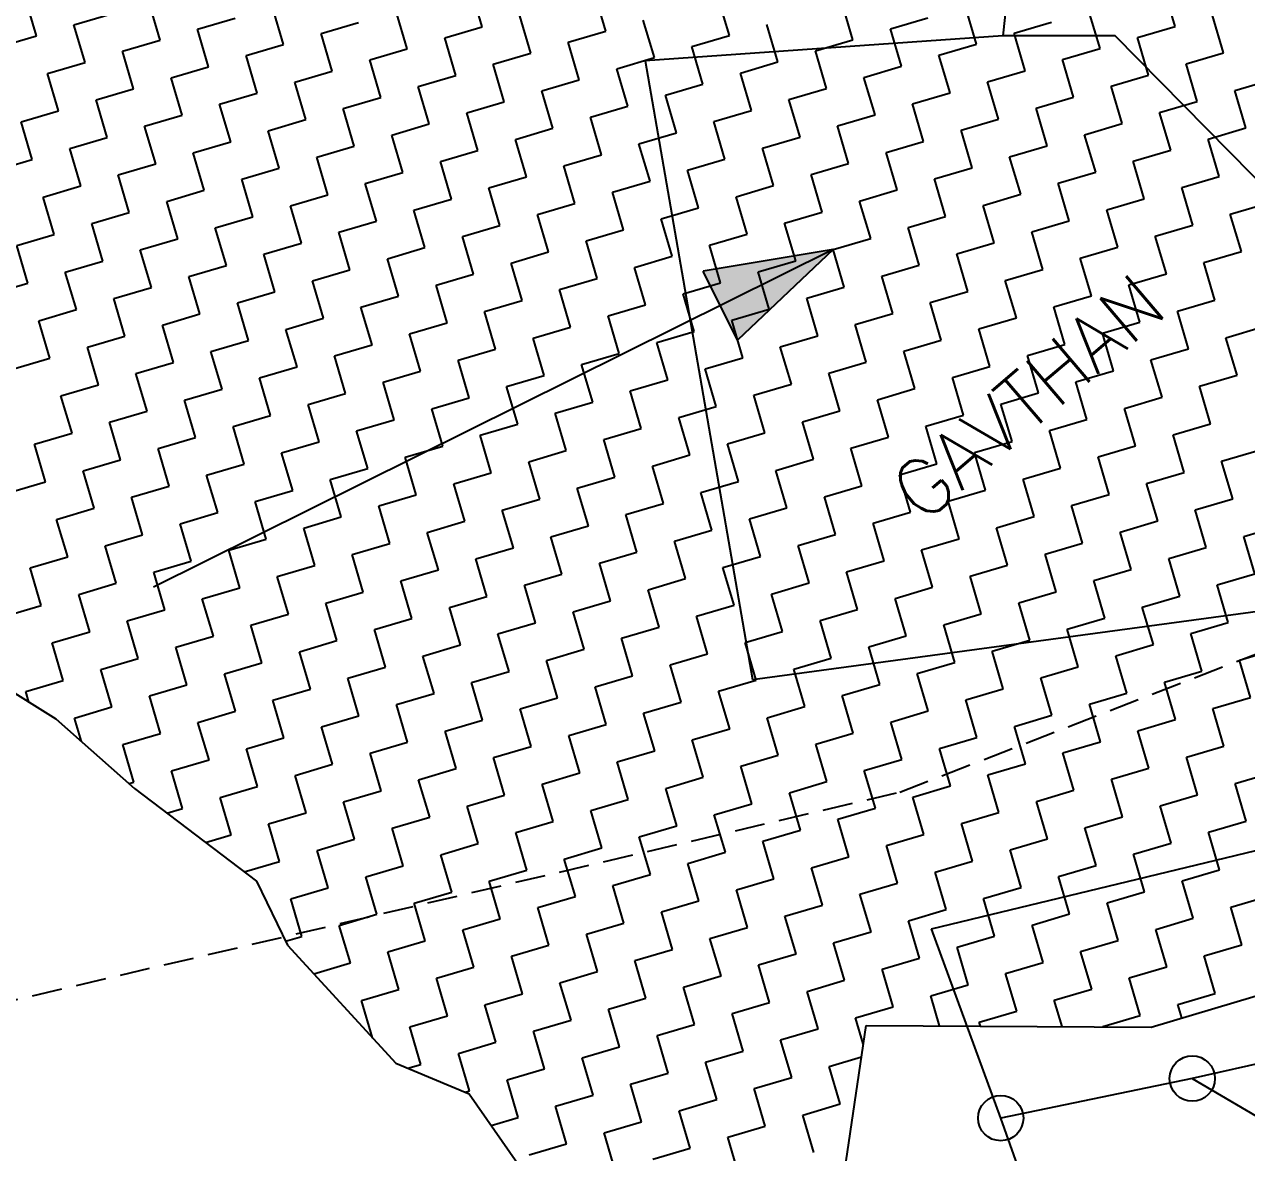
# Model space of a CAD drawing. Header units: metres. Extents: x 283645 to 285797, y 2017393 to 2020400.
# Drawn here: x 284447.7 to 284650.8, y 2018482.4 to 2018669.8 of the extents above; entities that cross this region are included whole.
import ezdxf

# ---------------------------------------------------------------- set-up
doc = ezdxf.new("R2010")
doc.units = ezdxf.units.M
doc.linetypes.add('DASHED', pattern=[0.75, 0.5, -0.25])
for name, color, linetype in [('LINE_FOOTPATH', 1, 'DASHED'), ('POLY_HATCH', 12, 'Continuous'), ('POLY_PARCEL', 6, 'Continuous'), ('TEXT_MAPIN', 7, 'Continuous')]:
    doc.layers.add(name, color=color, linetype=linetype)
doc.styles.get("Standard").update_dxf_attribs({"font": 'simplex.shx'})

msp = doc.modelspace()

# ---------------------------------------------------------------- hatches: boundary and pattern name
h = msp.add_hatch(color=256)
h.paths.add_polyline_path([(284563.35, 2018623.11), (284566.2, 2018617.38), (284582.1, 2018632.42)])
h.paths.add_polyline_path([(284582.1, 2018632.42), (284560.5, 2018628.85), (284563.35, 2018623.11)])

# ---------------------------------------------------------------- linework, layer by layer
for points in [[(284582.1, 2018632.42), (284469.12, 2018576.34)], [(284582.1, 2018632.42), (284560.5, 2018628.85)], [(284582.1, 2018632.42), (284566.2, 2018617.38)], [(284566.2, 2018617.38), (284560.5, 2018628.85)]]:
    msp.add_lwpolyline(points)
for centre in [(284641.79, 2018494.71), (284609.95, 2018488.14)]:
    msp.add_circle(centre, 3.77)
at = {"layer": 'LINE_FOOTPATH', "ltscale": 10}
for p, q in [((284593.19, 2018542.3), (284669.61, 2018571.92)), ((284383.31, 2018493.02), (284593.19, 2018542.3))]:
    msp.add_line(p, q, dxfattribs=at)
at = {"layer": 'POLY_HATCH', "linetype": 'Continuous'}
for p, q in [((284523.77, 2018669.43), (284521.93, 2018675.66)), ((284638.93, 2018669.49), (284637.09, 2018675.73)), ((284449.69, 2018667.92), (284447.85, 2018674.16)), ((284470.22, 2018667.2), (284468.39, 2018673.44)), ((284544.31, 2018668.71), (284542.47, 2018674.94)), ((284564.85, 2018667.99), (284563.01, 2018674.22)), ((284585.38, 2018667.26), (284583.55, 2018673.5)), ((284455.92, 2018669.76), (284462.15, 2018671.6)), ((284490.76, 2018666.48), (284488.93, 2018672.71)), ((284511.3, 2018665.76), (284509.46, 2018671.99)), ((284531.84, 2018665.03), (284530, 2018671.27)), ((284605.92, 2018666.54), (284604.09, 2018672.77)), ((284626.46, 2018665.82), (284624.62, 2018672.05)), ((284647, 2018665.1), (284645.16, 2018671.33)), ((284457.76, 2018663.53), (284455.92, 2018669.76)), ((284476.46, 2018669.04), (284482.69, 2018670.88)), ((284478.29, 2018662.81), (284476.46, 2018669.04)), ((284497, 2018668.32), (284503.23, 2018670.15)), ((284517.53, 2018667.59), (284523.77, 2018669.43)), ((284552.38, 2018664.31), (284550.54, 2018670.55)), ((284572.92, 2018663.59), (284571.08, 2018669.82)), ((284591.62, 2018669.1), (284597.85, 2018670.94)), ((284593.46, 2018662.87), (284591.62, 2018669.1)), ((284612.16, 2018668.38), (284618.39, 2018670.22)), ((284632.7, 2018667.66), (284638.93, 2018669.49)), ((284443.45, 2018666.09), (284449.69, 2018667.92)), ((284463.99, 2018665.36), (284470.22, 2018667.2)), ((284498.83, 2018662.08), (284497, 2018668.32)), ((284519.37, 2018661.36), (284517.53, 2018667.59)), ((284538.07, 2018666.87), (284544.31, 2018668.71)), ((284558.61, 2018666.15), (284564.85, 2018667.99)), ((284579.15, 2018665.43), (284585.38, 2018667.26)), ((284613.99, 2018662.14), (284612.16, 2018668.38)), ((284634.53, 2018661.42), (284632.7, 2018667.66)), ((284465.83, 2018659.13), (284463.99, 2018665.36)), ((284484.53, 2018664.64), (284490.76, 2018666.48)), ((284505.07, 2018663.92), (284511.3, 2018665.76)), ((284525.61, 2018663.2), (284531.84, 2018665.03)), ((284539.91, 2018660.64), (284538.07, 2018666.87)), ((284560.45, 2018659.92), (284558.61, 2018666.15)), ((284580.99, 2018659.19), (284579.15, 2018665.43)), ((284599.69, 2018664.7), (284605.92, 2018666.54)), ((284620.23, 2018663.98), (284626.46, 2018665.82)), ((284640.77, 2018663.26), (284647, 2018665.1)), ((284451.52, 2018661.69), (284457.76, 2018663.53)), ((284486.37, 2018658.41), (284484.53, 2018664.64)), ((284506.9, 2018657.69), (284505.07, 2018663.92)), ((284527.44, 2018656.96), (284525.61, 2018663.2)), ((284546.14, 2018662.47), (284552.38, 2018664.31)), ((284566.68, 2018661.75), (284572.92, 2018663.59)), ((284601.53, 2018658.47), (284599.69, 2018664.7)), ((284622.06, 2018657.75), (284620.23, 2018663.98)), ((284642.6, 2018657.02), (284640.77, 2018663.26)), ((284453.36, 2018655.46), (284451.52, 2018661.69)), ((284472.06, 2018660.97), (284478.29, 2018662.81)), ((284473.9, 2018654.73), (284472.06, 2018660.97)), ((284492.6, 2018660.25), (284498.83, 2018662.08)), ((284513.14, 2018659.52), (284519.37, 2018661.36)), ((284547.98, 2018656.24), (284546.14, 2018662.47)), ((284568.52, 2018655.52), (284566.68, 2018661.75)), ((284587.22, 2018661.03), (284593.46, 2018662.87)), ((284589.06, 2018654.8), (284587.22, 2018661.03)), ((284607.76, 2018660.31), (284613.99, 2018662.14)), ((284628.3, 2018659.58), (284634.53, 2018661.42)), ((284459.59, 2018657.29), (284465.83, 2018659.13)), ((284494.44, 2018654.01), (284492.6, 2018660.25)), ((284514.98, 2018653.29), (284513.14, 2018659.52)), ((284533.68, 2018658.8), (284539.91, 2018660.64)), ((284554.22, 2018658.08), (284560.45, 2018659.92)), ((284574.75, 2018657.36), (284580.99, 2018659.19)), ((284609.6, 2018654.07), (284607.76, 2018660.31)), ((284630.14, 2018653.35), (284628.3, 2018659.58)), ((284648.84, 2018658.86), (284655.07, 2018660.7)), ((284650.67, 2018652.63), (284648.84, 2018658.86)), ((284461.43, 2018651.06), (284459.59, 2018657.29)), ((284480.13, 2018656.57), (284486.37, 2018658.41)), ((284500.67, 2018655.85), (284506.9, 2018657.69)), ((284521.21, 2018655.13), (284527.44, 2018656.96)), ((284535.51, 2018652.57), (284533.68, 2018658.8)), ((284556.05, 2018651.84), (284554.22, 2018658.08)), ((284576.59, 2018651.12), (284574.75, 2018657.36)), ((284595.29, 2018656.63), (284601.53, 2018658.47)), ((284615.83, 2018655.91), (284622.06, 2018657.75)), ((284636.37, 2018655.19), (284642.6, 2018657.02)), ((284447.13, 2018653.62), (284453.36, 2018655.46)), ((284481.97, 2018650.34), (284480.13, 2018656.57)), ((284502.51, 2018649.61), (284500.67, 2018655.85)), ((284523.05, 2018648.89), (284521.21, 2018655.13)), ((284541.75, 2018654.4), (284547.98, 2018656.24)), ((284562.29, 2018653.68), (284568.52, 2018655.52)), ((284582.82, 2018652.96), (284589.06, 2018654.8)), ((284597.13, 2018650.4), (284595.29, 2018656.63)), ((284617.67, 2018649.68), (284615.83, 2018655.91)), ((284638.21, 2018648.95), (284636.37, 2018655.19)), ((284448.96, 2018647.39), (284447.13, 2018653.62)), ((284467.66, 2018652.9), (284473.9, 2018654.73)), ((284469.5, 2018646.66), (284467.66, 2018652.9)), ((284488.2, 2018652.17), (284494.44, 2018654.01)), ((284508.74, 2018651.45), (284514.98, 2018653.29)), ((284543.58, 2018648.17), (284541.75, 2018654.4)), ((284564.12, 2018647.45), (284562.29, 2018653.68)), ((284584.66, 2018646.72), (284582.82, 2018652.96)), ((284603.36, 2018652.24), (284609.6, 2018654.07)), ((284623.9, 2018651.51), (284630.14, 2018653.35)), ((284455.2, 2018649.22), (284461.43, 2018651.06)), ((284490.04, 2018645.94), (284488.2, 2018652.17)), ((284510.58, 2018645.22), (284508.74, 2018651.45)), ((284529.28, 2018650.73), (284535.51, 2018652.57)), ((284531.12, 2018644.5), (284529.28, 2018650.73)), ((284549.82, 2018650.01), (284556.05, 2018651.84)), ((284570.36, 2018649.28), (284576.59, 2018651.12)), ((284605.2, 2018646), (284603.36, 2018652.24)), ((284625.74, 2018645.28), (284623.9, 2018651.51)), ((284644.44, 2018650.79), (284650.67, 2018652.63)), ((284646.28, 2018644.56), (284644.44, 2018650.79)), ((284457.03, 2018642.99), (284455.2, 2018649.22)), ((284475.74, 2018648.5), (284481.97, 2018650.34)), ((284496.27, 2018647.78), (284502.51, 2018649.61)), ((284516.81, 2018647.06), (284523.05, 2018648.89)), ((284551.66, 2018643.77), (284549.82, 2018650.01)), ((284572.19, 2018643.05), (284570.36, 2018649.28)), ((284590.9, 2018648.56), (284597.13, 2018650.4)), ((284611.43, 2018647.84), (284617.67, 2018649.68)), ((284631.97, 2018647.12), (284638.21, 2018648.95)), ((284442.73, 2018645.55), (284448.96, 2018647.39)), ((284463.27, 2018644.83), (284469.5, 2018646.66)), ((284477.57, 2018642.27), (284475.74, 2018648.5)), ((284498.11, 2018641.54), (284496.27, 2018647.78)), ((284518.65, 2018640.82), (284516.81, 2018647.06)), ((284537.35, 2018646.33), (284543.58, 2018648.17)), ((284557.89, 2018645.61), (284564.12, 2018647.45)), ((284578.43, 2018644.89), (284584.66, 2018646.72)), ((284592.73, 2018642.33), (284590.9, 2018648.56)), ((284613.27, 2018641.61), (284611.43, 2018647.84)), ((284633.81, 2018640.88), (284631.97, 2018647.12)), ((284465.1, 2018638.59), (284463.27, 2018644.83)), ((284483.81, 2018644.1), (284490.04, 2018645.94)), ((284504.34, 2018643.38), (284510.58, 2018645.22)), ((284539.19, 2018640.1), (284537.35, 2018646.33)), ((284559.73, 2018639.38), (284557.89, 2018645.61)), ((284580.27, 2018638.65), (284578.43, 2018644.89)), ((284598.97, 2018644.17), (284605.2, 2018646)), ((284619.51, 2018643.44), (284625.74, 2018645.28)), ((284450.8, 2018641.15), (284457.03, 2018642.99)), ((284485.64, 2018637.87), (284483.81, 2018644.1)), ((284506.18, 2018637.15), (284504.34, 2018643.38)), ((284524.88, 2018642.66), (284531.12, 2018644.5)), ((284526.72, 2018636.42), (284524.88, 2018642.66)), ((284545.42, 2018641.94), (284551.66, 2018643.77)), ((284565.96, 2018641.21), (284572.19, 2018643.05)), ((284600.8, 2018637.93), (284598.97, 2018644.17)), ((284621.34, 2018637.21), (284619.51, 2018643.44)), ((284640.04, 2018642.72), (284646.28, 2018644.56)), ((284641.88, 2018636.49), (284640.04, 2018642.72)), ((284452.64, 2018634.92), (284450.8, 2018641.15)), ((284471.34, 2018640.43), (284477.57, 2018642.27)), ((284491.88, 2018639.71), (284498.11, 2018641.54)), ((284512.42, 2018638.98), (284518.65, 2018640.82)), ((284547.26, 2018635.7), (284545.42, 2018641.94)), ((284567.8, 2018634.98), (284565.96, 2018641.21)), ((284586.5, 2018640.49), (284592.73, 2018642.33)), ((284607.04, 2018639.77), (284613.27, 2018641.61)), ((284627.58, 2018639.05), (284633.81, 2018640.88)), ((284458.87, 2018636.76), (284465.1, 2018638.59)), ((284473.18, 2018634.2), (284471.34, 2018640.43)), ((284493.71, 2018633.47), (284491.88, 2018639.71)), ((284514.25, 2018632.75), (284512.42, 2018638.98)), ((284532.95, 2018638.26), (284539.19, 2018640.1)), ((284553.49, 2018637.54), (284559.73, 2018639.38)), ((284574.03, 2018636.82), (284580.27, 2018638.65)), ((284588.34, 2018634.26), (284586.5, 2018640.49)), ((284608.87, 2018633.53), (284607.04, 2018639.77)), ((284629.41, 2018632.81), (284627.58, 2018639.05)), ((284648.11, 2018638.32), (284654.35, 2018640.16)), ((284460.71, 2018630.52), (284458.87, 2018636.76)), ((284479.41, 2018636.03), (284485.64, 2018637.87)), ((284499.95, 2018635.31), (284506.18, 2018637.15)), ((284534.79, 2018632.03), (284532.95, 2018638.26)), ((284555.33, 2018631.31), (284553.49, 2018637.54)), ((284575.87, 2018630.58), (284574.03, 2018636.82)), ((284594.57, 2018636.09), (284600.8, 2018637.93)), ((284615.11, 2018635.37), (284621.34, 2018637.21)), ((284649.95, 2018632.09), (284648.11, 2018638.32)), ((284446.4, 2018633.08), (284452.64, 2018634.92)), ((284481.25, 2018629.8), (284479.41, 2018636.03)), ((284501.79, 2018629.08), (284499.95, 2018635.31)), ((284520.49, 2018634.59), (284526.72, 2018636.42)), ((284522.32, 2018628.35), (284520.49, 2018634.59)), ((284541.03, 2018633.87), (284547.26, 2018635.7)), ((284561.56, 2018633.14), (284567.8, 2018634.98)), ((284596.41, 2018629.86), (284594.57, 2018636.09)), ((284616.95, 2018629.14), (284615.11, 2018635.37)), ((284635.65, 2018634.65), (284641.88, 2018636.49)), ((284637.48, 2018628.42), (284635.65, 2018634.65)), ((284448.24, 2018626.85), (284446.4, 2018633.08)), ((284466.94, 2018632.36), (284473.18, 2018634.2)), ((284487.48, 2018631.64), (284493.71, 2018633.47)), ((284508.02, 2018630.91), (284514.25, 2018632.75)), ((284542.86, 2018627.63), (284541.03, 2018633.87)), ((284563.4, 2018626.91), (284561.56, 2018633.14)), ((284582.1, 2018632.42), (284588.34, 2018634.26)), ((284602.64, 2018631.7), (284608.87, 2018633.53)), ((284623.18, 2018630.98), (284629.41, 2018632.81)), ((284454.47, 2018628.68), (284460.71, 2018630.52)), ((284468.78, 2018626.12), (284466.94, 2018632.36)), ((284489.32, 2018625.4), (284487.48, 2018631.64)), ((284509.86, 2018624.68), (284508.02, 2018630.91)), ((284528.56, 2018630.19), (284534.79, 2018632.03)), ((284549.1, 2018629.47), (284555.33, 2018631.31)), ((284569.63, 2018628.75), (284575.87, 2018630.58)), ((284583.94, 2018626.19), (284582.1, 2018632.42)), ((284604.48, 2018625.46), (284602.64, 2018631.7)), ((284625.02, 2018624.74), (284623.18, 2018630.98)), ((284643.72, 2018630.25), (284649.95, 2018632.09)), ((284456.31, 2018622.45), (284454.47, 2018628.68)), ((284475.01, 2018627.96), (284481.25, 2018629.8)), ((284495.55, 2018627.24), (284501.79, 2018629.08)), ((284530.39, 2018623.96), (284528.56, 2018630.19)), ((284550.93, 2018623.23), (284549.1, 2018629.47)), ((284571.47, 2018622.51), (284569.63, 2018628.75)), ((284590.17, 2018628.02), (284596.41, 2018629.86)), ((284610.71, 2018627.3), (284616.95, 2018629.14)), ((284631.25, 2018626.58), (284637.48, 2018628.42)), ((284645.56, 2018624.02), (284643.72, 2018630.25)), ((284442.01, 2018625.01), (284448.24, 2018626.85)), ((284476.85, 2018621.73), (284475.01, 2018627.96)), ((284497.39, 2018621.01), (284495.55, 2018627.24)), ((284516.09, 2018626.52), (284522.32, 2018628.35)), ((284517.93, 2018620.28), (284516.09, 2018626.52)), ((284536.63, 2018625.79), (284542.86, 2018627.63)), ((284557.17, 2018625.07), (284563.4, 2018626.91)), ((284592.01, 2018621.79), (284590.17, 2018628.02)), ((284612.55, 2018621.07), (284610.71, 2018627.3)), ((284633.09, 2018620.34), (284631.25, 2018626.58)), ((284462.55, 2018624.29), (284468.78, 2018626.12)), ((284483.08, 2018623.57), (284489.32, 2018625.4)), ((284503.62, 2018622.84), (284509.86, 2018624.68)), ((284538.47, 2018619.56), (284536.63, 2018625.79)), ((284559, 2018618.84), (284557.17, 2018625.07)), ((284577.71, 2018624.35), (284583.94, 2018626.19)), ((284579.54, 2018618.12), (284577.71, 2018624.35)), ((284598.24, 2018623.63), (284604.48, 2018625.46)), ((284618.78, 2018622.9), (284625.02, 2018624.74)), ((284450.08, 2018620.61), (284456.31, 2018622.45)), ((284464.38, 2018618.05), (284462.55, 2018624.29)), ((284484.92, 2018617.33), (284483.08, 2018623.57)), ((284505.46, 2018616.61), (284503.62, 2018622.84)), ((284524.16, 2018622.12), (284530.39, 2018623.96)), ((284544.7, 2018621.4), (284550.93, 2018623.23)), ((284565.24, 2018620.67), (284571.47, 2018622.51)), ((284600.08, 2018617.39), (284598.24, 2018623.63)), ((284620.62, 2018616.67), (284618.78, 2018622.9)), ((284639.32, 2018622.18), (284645.56, 2018624.02)), ((284451.91, 2018614.38), (284450.08, 2018620.61)), ((284470.62, 2018619.89), (284476.85, 2018621.73)), ((284491.15, 2018619.17), (284497.39, 2018621.01)), ((284511.69, 2018618.45), (284517.93, 2018620.28)), ((284526, 2018615.89), (284524.16, 2018622.12)), ((284546.54, 2018615.16), (284544.7, 2018621.4)), ((284567.08, 2018614.44), (284565.24, 2018620.67)), ((284585.78, 2018619.95), (284592.01, 2018621.79)), ((284606.32, 2018619.23), (284612.55, 2018621.07)), ((284626.85, 2018618.51), (284633.09, 2018620.34)), ((284641.16, 2018615.95), (284639.32, 2018622.18)), ((284472.45, 2018613.66), (284470.62, 2018619.89)), ((284492.99, 2018612.93), (284491.15, 2018619.17)), ((284513.53, 2018612.21), (284511.69, 2018618.45)), ((284532.23, 2018617.72), (284538.47, 2018619.56)), ((284552.77, 2018617), (284559, 2018618.84)), ((284587.61, 2018613.72), (284585.78, 2018619.95)), ((284608.15, 2018613), (284606.32, 2018619.23)), ((284628.69, 2018612.27), (284626.85, 2018618.51)), ((284647.39, 2018617.78), (284653.63, 2018619.62)), ((284458.15, 2018616.22), (284464.38, 2018618.05)), ((284459.99, 2018609.98), (284458.15, 2018616.22)), ((284478.69, 2018615.49), (284484.92, 2018617.33)), ((284499.23, 2018614.77), (284505.46, 2018616.61)), ((284534.07, 2018611.49), (284532.23, 2018617.72)), ((284554.61, 2018610.77), (284552.77, 2018617)), ((284573.31, 2018616.28), (284579.54, 2018618.12)), ((284575.15, 2018610.04), (284573.31, 2018616.28)), ((284593.85, 2018615.56), (284600.08, 2018617.39)), ((284614.39, 2018614.83), (284620.62, 2018616.67)), ((284649.23, 2018611.55), (284647.39, 2018617.78)), ((284445.68, 2018612.54), (284451.91, 2018614.38)), ((284480.52, 2018609.26), (284478.69, 2018615.49)), ((284501.06, 2018608.54), (284499.23, 2018614.77)), ((284519.76, 2018614.05), (284526, 2018615.89)), ((284540.3, 2018613.33), (284546.54, 2018615.16)), ((284560.84, 2018612.6), (284567.08, 2018614.44)), ((284595.68, 2018609.32), (284593.85, 2018615.56)), ((284616.22, 2018608.6), (284614.39, 2018614.83)), ((284634.92, 2018614.11), (284641.16, 2018615.95)), ((284466.22, 2018611.82), (284472.45, 2018613.66)), ((284486.76, 2018611.1), (284492.99, 2018612.93)), ((284507.3, 2018610.37), (284513.53, 2018612.21)), ((284521.6, 2018607.82), (284519.76, 2018614.05)), ((284542.14, 2018607.09), (284540.3, 2018613.33)), ((284562.68, 2018606.37), (284560.84, 2018612.6)), ((284581.38, 2018611.88), (284587.61, 2018613.72)), ((284601.92, 2018611.16), (284608.15, 2018613)), ((284622.46, 2018610.44), (284628.69, 2018612.27)), ((284636.76, 2018607.88), (284634.92, 2018614.11)), ((284468.06, 2018605.59), (284466.22, 2018611.82)), ((284488.59, 2018604.86), (284486.76, 2018611.1)), ((284509.13, 2018604.14), (284507.3, 2018610.37)), ((284527.83, 2018609.65), (284534.07, 2018611.49)), ((284548.37, 2018608.93), (284554.61, 2018610.77)), ((284583.22, 2018605.65), (284581.38, 2018611.88)), ((284603.76, 2018604.93), (284601.92, 2018611.16)), ((284624.29, 2018604.2), (284622.46, 2018610.44)), ((284643, 2018609.71), (284649.23, 2018611.55)), ((284453.75, 2018608.15), (284459.99, 2018609.98)), ((284455.59, 2018601.91), (284453.75, 2018608.15)), ((284474.29, 2018607.42), (284480.52, 2018609.26)), ((284494.83, 2018606.7), (284501.06, 2018608.54)), ((284529.67, 2018603.42), (284527.83, 2018609.65)), ((284550.21, 2018602.7), (284548.37, 2018608.93)), ((284568.91, 2018608.21), (284575.15, 2018610.04)), ((284570.75, 2018601.97), (284568.91, 2018608.21)), ((284589.45, 2018607.48), (284595.68, 2018609.32)), ((284609.99, 2018606.76), (284616.22, 2018608.6)), ((284644.83, 2018603.48), (284643, 2018609.71)), ((284476.13, 2018601.19), (284474.29, 2018607.42)), ((284496.67, 2018600.47), (284494.83, 2018606.7)), ((284515.37, 2018605.98), (284521.6, 2018607.82)), ((284535.91, 2018605.26), (284542.14, 2018607.09)), ((284556.44, 2018604.53), (284562.68, 2018606.37)), ((284591.29, 2018601.25), (284589.45, 2018607.48)), ((284611.83, 2018600.53), (284609.99, 2018606.76)), ((284630.53, 2018606.04), (284636.76, 2018607.88)), ((284632.36, 2018599.81), (284630.53, 2018606.04)), ((284461.82, 2018603.75), (284468.06, 2018605.59)), ((284482.36, 2018603.03), (284488.59, 2018604.86)), ((284502.9, 2018602.3), (284509.13, 2018604.14)), ((284517.2, 2018599.74), (284515.37, 2018605.98)), ((284537.74, 2018599.02), (284535.91, 2018605.26)), ((284558.28, 2018598.3), (284556.44, 2018604.53)), ((284576.98, 2018603.81), (284583.22, 2018605.65)), ((284597.52, 2018603.09), (284603.76, 2018604.93)), ((284618.06, 2018602.37), (284624.29, 2018604.2)), ((284463.66, 2018597.52), (284461.82, 2018603.75)), ((284484.2, 2018596.79), (284482.36, 2018603.03)), ((284504.74, 2018596.07), (284502.9, 2018602.3)), ((284523.44, 2018601.58), (284529.67, 2018603.42)), ((284543.98, 2018600.86), (284550.21, 2018602.7)), ((284564.52, 2018600.14), (284570.75, 2018601.97)), ((284578.82, 2018597.58), (284576.98, 2018603.81)), ((284599.36, 2018596.85), (284597.52, 2018603.09)), ((284619.9, 2018596.13), (284618.06, 2018602.37)), ((284638.6, 2018601.64), (284644.83, 2018603.48)), ((284449.35, 2018600.07), (284455.59, 2018601.91)), ((284451.19, 2018593.84), (284449.35, 2018600.07)), ((284469.89, 2018599.35), (284476.13, 2018601.19)), ((284490.43, 2018598.63), (284496.67, 2018600.47)), ((284525.28, 2018595.35), (284523.44, 2018601.58)), ((284545.81, 2018594.63), (284543.98, 2018600.86)), ((284566.35, 2018593.9), (284564.52, 2018600.14)), ((284585.05, 2018599.41), (284591.29, 2018601.25)), ((284605.59, 2018598.69), (284611.83, 2018600.53)), ((284640.44, 2018595.41), (284638.6, 2018601.64)), ((284471.73, 2018593.12), (284469.89, 2018599.35)), ((284492.27, 2018592.4), (284490.43, 2018598.63)), ((284510.97, 2018597.91), (284517.2, 2018599.74)), ((284512.81, 2018591.67), (284510.97, 2018597.91)), ((284531.51, 2018597.18), (284537.74, 2018599.02)), ((284552.05, 2018596.46), (284558.28, 2018598.3)), ((284586.89, 2018593.18), (284585.05, 2018599.41)), ((284607.43, 2018592.46), (284605.59, 2018598.69)), ((284626.13, 2018597.97), (284632.36, 2018599.81)), ((284627.97, 2018591.73), (284626.13, 2018597.97)), ((284646.67, 2018597.25), (284652.9, 2018599.08)), ((284457.43, 2018595.68), (284463.66, 2018597.52)), ((284477.96, 2018594.96), (284484.2, 2018596.79)), ((284498.5, 2018594.23), (284504.74, 2018596.07)), ((284533.35, 2018590.95), (284531.51, 2018597.18)), ((284553.88, 2018590.23), (284552.05, 2018596.46)), ((284572.59, 2018595.74), (284578.82, 2018597.58)), ((284593.12, 2018595.02), (284599.36, 2018596.85)), ((284613.66, 2018594.29), (284619.9, 2018596.13)), ((284648.51, 2018591.01), (284646.67, 2018597.25)), ((284444.96, 2018592), (284451.19, 2018593.84)), ((284459.26, 2018589.44), (284457.43, 2018595.68)), ((284479.8, 2018588.72), (284477.96, 2018594.96)), ((284500.34, 2018588), (284498.5, 2018594.23)), ((284519.04, 2018593.51), (284525.28, 2018595.35)), ((284539.58, 2018592.79), (284545.81, 2018594.63)), ((284560.12, 2018592.07), (284566.35, 2018593.9)), ((284574.42, 2018589.51), (284572.59, 2018595.74)), ((284594.96, 2018588.78), (284593.12, 2018595.02)), ((284615.5, 2018588.06), (284613.66, 2018594.29)), ((284634.2, 2018593.57), (284640.44, 2018595.41)), ((284465.5, 2018591.28), (284471.73, 2018593.12)), ((284486.04, 2018590.56), (284492.27, 2018592.4)), ((284520.88, 2018587.28), (284519.04, 2018593.51)), ((284541.42, 2018586.55), (284539.58, 2018592.79)), ((284561.96, 2018585.83), (284560.12, 2018592.07)), ((284580.66, 2018591.34), (284586.89, 2018593.18)), ((284601.2, 2018590.62), (284607.43, 2018592.46)), ((284636.04, 2018587.34), (284634.2, 2018593.57)), ((284467.33, 2018585.05), (284465.5, 2018591.28)), ((284487.87, 2018584.33), (284486.04, 2018590.56)), ((284506.57, 2018589.84), (284512.81, 2018591.67)), ((284508.41, 2018583.6), (284506.57, 2018589.84)), ((284527.11, 2018589.11), (284533.35, 2018590.95)), ((284547.65, 2018588.39), (284553.88, 2018590.23)), ((284582.49, 2018585.11), (284580.66, 2018591.34)), ((284603.03, 2018584.39), (284601.2, 2018590.62)), ((284621.73, 2018589.9), (284627.97, 2018591.73)), ((284623.57, 2018583.66), (284621.73, 2018589.9)), ((284642.27, 2018589.18), (284648.51, 2018591.01)), ((284453.03, 2018587.61), (284459.26, 2018589.44)), ((284473.57, 2018586.88), (284479.8, 2018588.72)), ((284494.11, 2018586.16), (284500.34, 2018588)), ((284528.95, 2018582.88), (284527.11, 2018589.11)), ((284549.49, 2018582.16), (284547.65, 2018588.39)), ((284568.19, 2018587.67), (284574.42, 2018589.51)), ((284588.73, 2018586.95), (284594.96, 2018588.78)), ((284609.27, 2018586.22), (284615.5, 2018588.06)), ((284644.11, 2018582.94), (284642.27, 2018589.18)), ((284454.87, 2018581.37), (284453.03, 2018587.61)), ((284475.4, 2018580.65), (284473.57, 2018586.88)), ((284495.94, 2018579.93), (284494.11, 2018586.16)), ((284514.64, 2018585.44), (284520.88, 2018587.28)), ((284535.18, 2018584.72), (284541.42, 2018586.55)), ((284555.72, 2018583.99), (284561.96, 2018585.83)), ((284570.03, 2018581.43), (284568.19, 2018587.67)), ((284590.57, 2018580.71), (284588.73, 2018586.95)), ((284611.1, 2018579.99), (284609.27, 2018586.22)), ((284629.81, 2018585.5), (284636.04, 2018587.34)), ((284650.34, 2018584.78), (284656.58, 2018586.62)), ((284461.1, 2018583.21), (284467.33, 2018585.05)), ((284481.64, 2018582.49), (284487.87, 2018584.33)), ((284516.48, 2018579.21), (284514.64, 2018585.44)), ((284537.02, 2018578.48), (284535.18, 2018584.72)), ((284557.56, 2018577.76), (284555.72, 2018583.99)), ((284576.26, 2018583.27), (284582.49, 2018585.11)), ((284596.8, 2018582.55), (284603.03, 2018584.39)), ((284631.64, 2018579.27), (284629.81, 2018585.5)), ((284652.18, 2018578.54), (284650.34, 2018584.78)), ((284462.94, 2018576.98), (284461.1, 2018583.21)), ((284483.48, 2018576.25), (284481.64, 2018582.49)), ((284502.18, 2018581.77), (284508.41, 2018583.6)), ((284504.01, 2018575.53), (284502.18, 2018581.77)), ((284522.72, 2018581.04), (284528.95, 2018582.88)), ((284543.25, 2018580.32), (284549.49, 2018582.16)), ((284578.1, 2018577.04), (284576.26, 2018583.27)), ((284598.64, 2018576.32), (284596.8, 2018582.55)), ((284617.34, 2018581.83), (284623.57, 2018583.66)), ((284619.17, 2018575.59), (284617.34, 2018581.83)), ((284637.88, 2018581.1), (284644.11, 2018582.94)), ((284448.63, 2018579.54), (284454.87, 2018581.37)), ((284469.17, 2018578.81), (284475.4, 2018580.65)), ((284489.71, 2018578.09), (284495.94, 2018579.93)), ((284524.55, 2018574.81), (284522.72, 2018581.04)), ((284545.09, 2018574.09), (284543.25, 2018580.32)), ((284563.79, 2018579.6), (284570.03, 2018581.43)), ((284584.33, 2018578.88), (284590.57, 2018580.71)), ((284604.87, 2018578.15), (284611.1, 2018579.99)), ((284639.71, 2018574.87), (284637.88, 2018581.1)), ((284450.47, 2018573.3), (284448.63, 2018579.54)), ((284471.01, 2018572.58), (284469.17, 2018578.81)), ((284491.55, 2018571.86), (284489.71, 2018578.09)), ((284510.25, 2018577.37), (284516.48, 2018579.21)), ((284530.79, 2018576.65), (284537.02, 2018578.48)), ((284551.33, 2018575.92), (284557.56, 2018577.76)), ((284565.63, 2018573.36), (284563.79, 2018579.6)), ((284586.17, 2018572.64), (284584.33, 2018578.88)), ((284606.71, 2018571.92), (284604.87, 2018578.15)), ((284625.41, 2018577.43), (284631.64, 2018579.27)), ((284645.95, 2018576.71), (284652.18, 2018578.54)), ((284456.7, 2018575.14), (284462.94, 2018576.98)), ((284477.24, 2018574.42), (284483.48, 2018576.25)), ((284512.09, 2018571.13), (284510.25, 2018577.37)), ((284532.62, 2018570.41), (284530.79, 2018576.65)), ((284553.16, 2018569.69), (284551.33, 2018575.92)), ((284571.86, 2018575.2), (284578.1, 2018577.04)), ((284592.4, 2018574.48), (284598.64, 2018576.32)), ((284612.94, 2018573.76), (284619.17, 2018575.59)), ((284627.25, 2018571.2), (284625.41, 2018577.43)), ((284647.78, 2018570.47), (284645.95, 2018576.71)), ((284458.54, 2018568.91), (284456.7, 2018575.14)), ((284479.08, 2018568.18), (284477.24, 2018574.42)), ((284497.78, 2018573.69), (284504.01, 2018575.53)), ((284499.62, 2018567.46), (284497.78, 2018573.69)), ((284518.32, 2018572.97), (284524.55, 2018574.81)), ((284538.86, 2018572.25), (284545.09, 2018574.09)), ((284573.7, 2018568.97), (284571.86, 2018575.2)), ((284594.24, 2018568.24), (284592.4, 2018574.48)), ((284614.78, 2018567.52), (284612.94, 2018573.76)), ((284633.48, 2018573.03), (284639.71, 2018574.87)), ((284444.24, 2018571.47), (284450.47, 2018573.3)), ((284464.77, 2018570.74), (284471.01, 2018572.58)), ((284485.31, 2018570.02), (284491.55, 2018571.86)), ((284520.16, 2018566.74), (284518.32, 2018572.97)), ((284540.69, 2018566.02), (284538.86, 2018572.25)), ((284559.4, 2018571.53), (284565.63, 2018573.36)), ((284561.23, 2018565.29), (284559.4, 2018571.53)), ((284579.93, 2018570.8), (284586.17, 2018572.64)), ((284600.47, 2018570.08), (284606.71, 2018571.92)), ((284635.32, 2018566.8), (284633.48, 2018573.03)), ((284466.61, 2018564.51), (284464.77, 2018570.74)), ((284487.15, 2018563.79), (284485.31, 2018570.02)), ((284505.85, 2018569.3), (284512.09, 2018571.13)), ((284526.39, 2018568.58), (284532.62, 2018570.41)), ((284546.93, 2018567.85), (284553.16, 2018569.69)), ((284581.77, 2018564.57), (284579.93, 2018570.8)), ((284602.31, 2018563.85), (284600.47, 2018570.08)), ((284621.01, 2018569.36), (284627.25, 2018571.2)), ((284641.55, 2018568.64), (284647.78, 2018570.47)), ((284452.31, 2018567.07), (284458.54, 2018568.91)), ((284472.85, 2018566.35), (284479.08, 2018568.18)), ((284493.38, 2018565.62), (284499.62, 2018567.46)), ((284507.69, 2018563.06), (284505.85, 2018569.3)), ((284528.23, 2018562.34), (284526.39, 2018568.58)), ((284548.77, 2018561.62), (284546.93, 2018567.85)), ((284567.47, 2018567.13), (284573.7, 2018568.97)), ((284588.01, 2018566.41), (284594.24, 2018568.24)), ((284608.54, 2018565.69), (284614.78, 2018567.52)), ((284622.85, 2018563.13), (284621.01, 2018569.36)), ((284643.39, 2018562.4), (284641.55, 2018568.64)), ((284454.14, 2018560.83), (284452.31, 2018567.07)), ((284474.68, 2018560.11), (284472.85, 2018566.35)), ((284495.22, 2018559.39), (284493.38, 2018565.62)), ((284513.92, 2018564.9), (284520.16, 2018566.74)), ((284534.46, 2018564.18), (284540.69, 2018566.02)), ((284569.3, 2018560.9), (284567.47, 2018567.13)), ((284589.84, 2018560.17), (284588.01, 2018566.41)), ((284610.38, 2018559.45), (284608.54, 2018565.69)), ((284629.08, 2018564.96), (284635.32, 2018566.8)), ((284649.62, 2018564.24), (284655.86, 2018566.08)), ((284460.38, 2018562.67), (284466.61, 2018564.51)), ((284480.92, 2018561.95), (284487.15, 2018563.79)), ((284515.76, 2018558.67), (284513.92, 2018564.9)), ((284536.3, 2018557.94), (284534.46, 2018564.18)), ((284555, 2018563.46), (284561.23, 2018565.29)), ((284556.84, 2018557.22), (284555, 2018563.46)), ((284575.54, 2018562.73), (284581.77, 2018564.57)), ((284596.08, 2018562.01), (284602.31, 2018563.85)), ((284630.92, 2018558.73), (284629.08, 2018564.96)), ((284651.46, 2018558.01), (284649.62, 2018564.24)), ((284462.21, 2018556.44), (284460.38, 2018562.67)), ((284482.75, 2018555.72), (284480.92, 2018561.95)), ((284501.45, 2018561.23), (284507.69, 2018563.06)), ((284521.99, 2018560.5), (284528.23, 2018562.34)), ((284542.53, 2018559.78), (284548.77, 2018561.62)), ((284577.38, 2018556.5), (284575.54, 2018562.73)), ((284597.91, 2018555.78), (284596.08, 2018562.01)), ((284616.62, 2018561.29), (284622.85, 2018563.13)), ((284637.15, 2018560.57), (284643.39, 2018562.4)), ((284447.91, 2018559), (284454.14, 2018560.83)), ((284468.45, 2018558.28), (284474.68, 2018560.11)), ((284488.99, 2018557.55), (284495.22, 2018559.39)), ((284503.29, 2018554.99), (284501.45, 2018561.23)), ((284523.83, 2018554.27), (284521.99, 2018560.5)), ((284544.37, 2018553.55), (284542.53, 2018559.78)), ((284563.07, 2018559.06), (284569.3, 2018560.9)), ((284583.61, 2018558.34), (284589.84, 2018560.17)), ((284604.15, 2018557.61), (284610.38, 2018559.45)), ((284618.45, 2018555.05), (284616.62, 2018561.29)), ((284638.99, 2018554.33), (284637.15, 2018560.57)), ((284448.43, 2018557.25), (284447.91, 2018559)), ((284470.29, 2018552.04), (284468.45, 2018558.28)), ((284490.82, 2018551.32), (284488.99, 2018557.55)), ((284509.53, 2018556.83), (284515.76, 2018558.67)), ((284530.06, 2018556.11), (284536.3, 2018557.94)), ((284564.91, 2018552.83), (284563.07, 2018559.06)), ((284585.45, 2018552.1), (284583.61, 2018558.34)), ((284605.98, 2018551.38), (284604.15, 2018557.61)), ((284624.69, 2018556.89), (284630.92, 2018558.73)), ((284645.22, 2018556.17), (284651.46, 2018558.01)), ((284455.98, 2018554.6), (284462.21, 2018556.44)), ((284476.52, 2018553.88), (284482.75, 2018555.72)), ((284511.36, 2018550.6), (284509.53, 2018556.83)), ((284531.9, 2018549.87), (284530.06, 2018556.11)), ((284550.6, 2018555.39), (284556.84, 2018557.22)), ((284552.44, 2018549.15), (284550.6, 2018555.39)), ((284571.14, 2018554.66), (284577.38, 2018556.5)), ((284591.68, 2018553.94), (284597.91, 2018555.78)), ((284626.52, 2018550.66), (284624.69, 2018556.89)), ((284647.06, 2018549.94), (284645.22, 2018556.17)), ((284457.14, 2018550.68), (284455.98, 2018554.6)), ((284478.36, 2018547.64), (284476.52, 2018553.88)), ((284497.06, 2018553.16), (284503.29, 2018554.99)), ((284517.6, 2018552.43), (284523.83, 2018554.27)), ((284538.14, 2018551.71), (284544.37, 2018553.55)), ((284572.98, 2018548.43), (284571.14, 2018554.66)), ((284593.52, 2018547.71), (284591.68, 2018553.94)), ((284612.22, 2018553.22), (284618.45, 2018555.05)), ((284614.06, 2018546.98), (284612.22, 2018553.22)), ((284632.76, 2018552.49), (284638.99, 2018554.33)), ((284464.05, 2018550.2), (284470.29, 2018552.04)), ((284484.59, 2018549.48), (284490.82, 2018551.32)), ((284498.89, 2018546.92), (284497.06, 2018553.16)), ((284519.43, 2018546.2), (284517.6, 2018552.43)), ((284539.97, 2018545.48), (284538.14, 2018551.71)), ((284558.67, 2018550.99), (284564.91, 2018552.83)), ((284579.21, 2018550.27), (284585.45, 2018552.1)), ((284599.75, 2018549.54), (284605.98, 2018551.38)), ((284634.59, 2018546.26), (284632.76, 2018552.49)), ((284465.89, 2018543.97), (284464.05, 2018550.2)), ((284486.43, 2018543.25), (284484.59, 2018549.48)), ((284505.13, 2018548.76), (284511.36, 2018550.6)), ((284525.67, 2018548.04), (284531.9, 2018549.87)), ((284546.21, 2018547.31), (284552.44, 2018549.15)), ((284560.51, 2018544.75), (284558.67, 2018550.99)), ((284581.05, 2018544.03), (284579.21, 2018550.27)), ((284601.59, 2018543.31), (284599.75, 2018549.54)), ((284620.29, 2018548.82), (284626.52, 2018550.66)), ((284640.83, 2018548.1), (284647.06, 2018549.94)), ((284472.12, 2018545.81), (284478.36, 2018547.64)), ((284506.97, 2018542.53), (284505.13, 2018548.76)), ((284527.5, 2018541.8), (284525.67, 2018548.04)), ((284548.04, 2018541.08), (284546.21, 2018547.31)), ((284566.74, 2018546.59), (284572.98, 2018548.43)), ((284587.28, 2018545.87), (284593.52, 2018547.71)), ((284622.13, 2018542.59), (284620.29, 2018548.82)), ((284642.67, 2018541.86), (284640.83, 2018548.1)), ((284473.96, 2018539.57), (284472.12, 2018545.81)), ((284492.66, 2018545.08), (284498.89, 2018546.92)), ((284513.2, 2018544.36), (284519.43, 2018546.2)), ((284533.74, 2018543.64), (284539.97, 2018545.48)), ((284568.58, 2018540.36), (284566.74, 2018546.59)), ((284589.12, 2018539.64), (284587.28, 2018545.87)), ((284607.82, 2018545.15), (284614.06, 2018546.98)), ((284609.66, 2018538.91), (284607.82, 2018545.15)), ((284628.36, 2018544.42), (284634.59, 2018546.26)), ((284648.9, 2018543.7), (284655.13, 2018545.54)), ((284465.02, 2018543.71), (284465.89, 2018543.97)), ((284480.19, 2018541.41), (284486.43, 2018543.25)), ((284494.5, 2018538.85), (284492.66, 2018545.08)), ((284515.04, 2018538.13), (284513.2, 2018544.36)), ((284535.58, 2018537.41), (284533.74, 2018543.64)), ((284554.28, 2018542.92), (284560.51, 2018544.75)), ((284574.82, 2018542.19), (284581.05, 2018544.03)), ((284595.35, 2018541.47), (284601.59, 2018543.31)), ((284630.2, 2018538.19), (284628.36, 2018544.42)), ((284650.74, 2018537.47), (284648.9, 2018543.7)), ((284482.03, 2018535.18), (284480.19, 2018541.41)), ((284500.73, 2018540.69), (284506.97, 2018542.53)), ((284521.27, 2018539.97), (284527.5, 2018541.8)), ((284541.81, 2018539.24), (284548.04, 2018541.08)), ((284556.11, 2018536.68), (284554.28, 2018542.92)), ((284576.65, 2018535.96), (284574.82, 2018542.19)), ((284597.19, 2018535.24), (284595.35, 2018541.47)), ((284615.89, 2018540.75), (284622.13, 2018542.59)), ((284636.43, 2018540.03), (284642.67, 2018541.86)), ((284471.35, 2018538.8), (284473.96, 2018539.57)), ((284502.57, 2018534.45), (284500.73, 2018540.69)), ((284523.11, 2018533.73), (284521.27, 2018539.97)), ((284543.65, 2018533.01), (284541.81, 2018539.24)), ((284562.35, 2018538.52), (284568.58, 2018540.36)), ((284582.89, 2018537.8), (284589.12, 2018539.64)), ((284617.73, 2018534.52), (284615.89, 2018540.75)), ((284638.27, 2018533.79), (284636.43, 2018540.03)), ((284488.26, 2018537.01), (284494.5, 2018538.85)), ((284490.1, 2018530.78), (284488.26, 2018537.01)), ((284508.8, 2018536.29), (284515.04, 2018538.13)), ((284529.34, 2018535.57), (284535.58, 2018537.41)), ((284564.18, 2018532.29), (284562.35, 2018538.52)), ((284584.72, 2018531.56), (284582.89, 2018537.8)), ((284603.42, 2018537.08), (284609.66, 2018538.91)), ((284605.26, 2018530.84), (284603.42, 2018537.08)), ((284623.96, 2018536.35), (284630.2, 2018538.19)), ((284644.5, 2018535.63), (284650.74, 2018537.47)), ((284477.79, 2018533.93), (284482.03, 2018535.18)), ((284510.64, 2018530.06), (284508.8, 2018536.29)), ((284531.18, 2018529.34), (284529.34, 2018535.57)), ((284549.88, 2018534.85), (284556.11, 2018536.68)), ((284570.42, 2018534.12), (284576.65, 2018535.96)), ((284590.96, 2018533.4), (284597.19, 2018535.24)), ((284625.8, 2018530.12), (284623.96, 2018536.35)), ((284646.34, 2018529.4), (284644.5, 2018535.63)), ((284496.34, 2018532.62), (284502.57, 2018534.45)), ((284516.87, 2018531.89), (284523.11, 2018533.73)), ((284537.41, 2018531.17), (284543.65, 2018533.01)), ((284551.72, 2018528.61), (284549.88, 2018534.85)), ((284572.26, 2018527.89), (284570.42, 2018534.12)), ((284592.79, 2018527.17), (284590.96, 2018533.4)), ((284611.5, 2018532.68), (284617.73, 2018534.52)), ((284632.03, 2018531.96), (284638.27, 2018533.79)), ((284498.17, 2018526.38), (284496.34, 2018532.62)), ((284518.71, 2018525.66), (284516.87, 2018531.89)), ((284539.25, 2018524.94), (284537.41, 2018531.17)), ((284557.95, 2018530.45), (284564.18, 2018532.29)), ((284578.49, 2018529.73), (284584.72, 2018531.56)), ((284613.33, 2018526.45), (284611.5, 2018532.68)), ((284633.87, 2018525.72), (284632.03, 2018531.96)), ((284484.23, 2018529.05), (284490.1, 2018530.78)), ((284504.41, 2018528.22), (284510.64, 2018530.06)), ((284524.94, 2018527.5), (284531.18, 2018529.34)), ((284559.79, 2018524.22), (284557.95, 2018530.45)), ((284580.33, 2018523.49), (284578.49, 2018529.73)), ((284599.03, 2018529), (284605.26, 2018530.84)), ((284600.87, 2018522.77), (284599.03, 2018529)), ((284619.57, 2018528.28), (284625.8, 2018530.12)), ((284640.11, 2018527.56), (284646.34, 2018529.4)), ((284506.24, 2018521.99), (284504.41, 2018528.22)), ((284526.78, 2018521.26), (284524.94, 2018527.5)), ((284545.48, 2018526.78), (284551.72, 2018528.61)), ((284566.02, 2018526.05), (284572.26, 2018527.89)), ((284586.56, 2018525.33), (284592.79, 2018527.17)), ((284621.4, 2018522.05), (284619.57, 2018528.28)), ((284641.94, 2018521.33), (284640.11, 2018527.56)), ((284491.94, 2018524.55), (284498.17, 2018526.38)), ((284512.48, 2018523.82), (284518.71, 2018525.66)), ((284533.02, 2018523.1), (284539.25, 2018524.94)), ((284547.32, 2018520.54), (284545.48, 2018526.78)), ((284567.86, 2018519.82), (284566.02, 2018526.05)), ((284588.4, 2018519.1), (284586.56, 2018525.33)), ((284607.1, 2018524.61), (284613.33, 2018526.45)), ((284627.64, 2018523.89), (284633.87, 2018525.72)), ((284648.18, 2018523.16), (284654.41, 2018525)), ((284493.78, 2018518.31), (284491.94, 2018524.55)), ((284514.31, 2018517.59), (284512.48, 2018523.82)), ((284534.85, 2018516.87), (284533.02, 2018523.1)), ((284553.55, 2018522.38), (284559.79, 2018524.22)), ((284574.09, 2018521.66), (284580.33, 2018523.49)), ((284594.63, 2018520.93), (284600.87, 2018522.77)), ((284608.94, 2018518.37), (284607.1, 2018524.61)), ((284629.47, 2018517.65), (284627.64, 2018523.89)), ((284650.01, 2018516.93), (284648.18, 2018523.16)), ((284500.01, 2018520.15), (284506.24, 2018521.99)), ((284520.55, 2018519.43), (284526.78, 2018521.26)), ((284555.39, 2018516.14), (284553.55, 2018522.38)), ((284575.93, 2018515.42), (284574.09, 2018521.66)), ((284596.47, 2018514.7), (284594.63, 2018520.93)), ((284615.17, 2018520.21), (284621.4, 2018522.05)), ((284635.71, 2018519.49), (284641.94, 2018521.33)), ((284501.85, 2018513.92), (284500.01, 2018520.15)), ((284522.39, 2018513.19), (284520.55, 2018519.43)), ((284541.09, 2018518.7), (284547.32, 2018520.54)), ((284542.92, 2018512.47), (284541.09, 2018518.7)), ((284561.63, 2018517.98), (284567.86, 2018519.82)), ((284582.16, 2018517.26), (284588.4, 2018519.1)), ((284617.01, 2018513.98), (284615.17, 2018520.21)), ((284637.55, 2018513.25), (284635.71, 2018519.49)), ((284491.1, 2018517.52), (284493.78, 2018518.31)), ((284508.08, 2018515.75), (284514.31, 2018517.59)), ((284528.62, 2018515.03), (284534.85, 2018516.87)), ((284563.46, 2018511.75), (284561.63, 2018517.98)), ((284584, 2018511.03), (284582.16, 2018517.26)), ((284602.7, 2018516.54), (284608.94, 2018518.37)), ((284623.24, 2018515.81), (284629.47, 2018517.65)), ((284643.78, 2018515.09), (284650.01, 2018516.93)), ((284509.92, 2018509.52), (284508.08, 2018515.75)), ((284530.46, 2018508.8), (284528.62, 2018515.03)), ((284549.16, 2018514.31), (284555.39, 2018516.14)), ((284569.7, 2018513.59), (284575.93, 2018515.42)), ((284590.23, 2018512.86), (284596.47, 2018514.7)), ((284604.54, 2018510.3), (284602.7, 2018516.54)), ((284625.08, 2018509.58), (284623.24, 2018515.81)), ((284645.62, 2018508.86), (284643.78, 2018515.09)), ((284495.76, 2018512.12), (284501.85, 2018513.92)), ((284516.15, 2018511.36), (284522.39, 2018513.19)), ((284550.99, 2018508.07), (284549.16, 2018514.31)), ((284571.53, 2018507.35), (284569.7, 2018513.59)), ((284592.07, 2018506.63), (284590.23, 2018512.86)), ((284610.77, 2018512.14), (284617.01, 2018513.98)), ((284631.31, 2018511.42), (284637.55, 2018513.25)), ((284517.99, 2018505.12), (284516.15, 2018511.36)), ((284536.69, 2018510.63), (284542.92, 2018512.47)), ((284538.53, 2018504.4), (284536.69, 2018510.63)), ((284557.23, 2018509.91), (284563.46, 2018511.75)), ((284577.77, 2018509.19), (284584, 2018511.03)), ((284612.61, 2018505.91), (284610.77, 2018512.14)), ((284633.15, 2018505.18), (284631.31, 2018511.42)), ((284503.68, 2018507.68), (284509.92, 2018509.52)), ((284524.22, 2018506.96), (284530.46, 2018508.8)), ((284559.07, 2018503.68), (284557.23, 2018509.91)), ((284579.6, 2018502.95), (284577.77, 2018509.19)), ((284598.31, 2018508.47), (284604.54, 2018510.3)), ((284618.84, 2018507.74), (284625.08, 2018509.58)), ((284639.38, 2018507.02), (284645.62, 2018508.86)), ((284505.51, 2018501.5), (284503.68, 2018507.68)), ((284526.06, 2018500.73), (284524.22, 2018506.96)), ((284544.76, 2018506.24), (284550.99, 2018508.07)), ((284565.3, 2018505.51), (284571.53, 2018507.35)), ((284585.84, 2018504.79), (284592.07, 2018506.63)), ((284599.78, 2018503.46), (284598.31, 2018508.47)), ((284620.14, 2018503.34), (284618.84, 2018507.74)), ((284640.05, 2018504.77), (284639.38, 2018507.02)), ((284511.75, 2018503.29), (284517.99, 2018505.12)), ((284546.6, 2018500), (284544.76, 2018506.24)), ((284567.14, 2018499.28), (284565.3, 2018505.51)), ((284587.11, 2018500.46), (284585.84, 2018504.79)), ((284606.38, 2018504.07), (284612.61, 2018505.91)), ((284626.92, 2018503.35), (284633.15, 2018505.18)), ((284513.59, 2018497.05), (284511.75, 2018503.29)), ((284532.29, 2018502.56), (284538.53, 2018504.4)), ((284534.13, 2018496.33), (284532.29, 2018502.56)), ((284552.83, 2018501.84), (284559.07, 2018503.68)), ((284573.37, 2018501.12), (284579.6, 2018502.95)), ((284606.57, 2018503.42), (284606.38, 2018504.07)), ((284626.93, 2018503.3), (284626.92, 2018503.35)), ((284519.83, 2018498.89), (284526.06, 2018500.73)), ((284554.67, 2018495.61), (284552.83, 2018501.84)), ((284575.21, 2018494.88), (284573.37, 2018501.12)), ((284521.66, 2018492.65), (284519.83, 2018498.89)), ((284540.36, 2018498.17), (284546.6, 2018500)), ((284560.9, 2018497.44), (284567.14, 2018499.28)), ((284511.41, 2018496.41), (284513.59, 2018497.05)), ((284542.2, 2018491.93), (284540.36, 2018498.17)), ((284562.74, 2018491.21), (284560.9, 2018497.44)), ((284581.44, 2018496.72), (284586.79, 2018498.3)), ((284583.28, 2018490.49), (284581.44, 2018496.72)), ((284527.9, 2018494.49), (284534.13, 2018496.33)), ((284529.73, 2018488.26), (284527.9, 2018494.49)), ((284548.44, 2018493.77), (284554.67, 2018495.61)), ((284568.97, 2018493.05), (284575.21, 2018494.88)), ((284520.95, 2018492.45), (284521.66, 2018492.65)), ((284550.27, 2018487.54), (284548.44, 2018493.77)), ((284570.81, 2018486.81), (284568.97, 2018493.05)), ((284535.97, 2018490.1), (284542.2, 2018491.93)), ((284556.51, 2018489.37), (284562.74, 2018491.21)), ((284577.04, 2018488.65), (284583.28, 2018490.49)), ((284525.24, 2018486.93), (284529.73, 2018488.26)), ((284537.8, 2018483.86), (284535.97, 2018490.1)), ((284558.34, 2018483.14), (284556.51, 2018489.37)), ((284578.88, 2018482.42), (284577.04, 2018488.65)), ((284544.04, 2018485.7), (284550.27, 2018487.54)), ((284564.58, 2018484.98), (284570.81, 2018486.81)), ((284545.88, 2018479.46), (284544.04, 2018485.7)), ((284566.41, 2018478.74), (284564.58, 2018484.98)), ((284531.57, 2018482.02), (284537.8, 2018483.86)), ((284552.11, 2018481.3), (284558.34, 2018483.14))]:
    msp.add_line(p, q, dxfattribs=at)
at = {"layer": 'POLY_HATCH'}
for p, q in [((284429.78, 2018568.98), (284452.89, 2018554.44)), ((284452.89, 2018554.44), (284465.95, 2018542.89)), ((284465.95, 2018542.89), (284486.25, 2018527.52)), ((284486.25, 2018527.52), (284491.43, 2018516.85)), ((284634.95, 2018503.26), (284712.65, 2018526.33)), ((284491.43, 2018516.85), (284509.42, 2018497.24)), ((284582.29, 2018467.91), (284587.57, 2018503.53)), ((284587.57, 2018503.53), (284634.95, 2018503.26)), ((284509.42, 2018497.24), (284521.59, 2018492.18)), ((284521.59, 2018492.18), (284531.28, 2018478.27))]:
    msp.add_line(p, q, dxfattribs=at)
at = {"layer": 'POLY_PARCEL'}
for p, q in [((284615.13, 2018712.79), (284610.31, 2018667.91)), ((284610.31, 2018667.91), (284550.88, 2018663.79)), ((284628.99, 2018667.95), (284610.31, 2018667.91)), ((284665.07, 2018631.26), (284628.99, 2018667.95)), ((284550.88, 2018663.79), (284568.7, 2018560.98)), ((284568.7, 2018560.98), (284670, 2018574.73)), ((284598.44, 2018519.6), (284673.55, 2018537.73)), ((284609.95, 2018488.14), (284598.44, 2018519.6)), ((284708.64, 2018509.93), (284641.79, 2018494.71)), ((284641.79, 2018494.71), (284609.95, 2018488.14)), ((284641.79, 2018494.71), (284724.16, 2018446.41)), ((284615.43, 2018472.81), (284609.95, 2018488.14))]:
    msp.add_line(p, q, dxfattribs=at)

# ---------------------------------------------------------------- texts
at = {"layer": 'TEXT_MAPIN'}
msp.add_text('GAVTHAN', height=9.358, rotation=40.5928, dxfattribs=at).set_placement((284596.97, 2018586.72))

doc.saveas('drawing.dxf')
